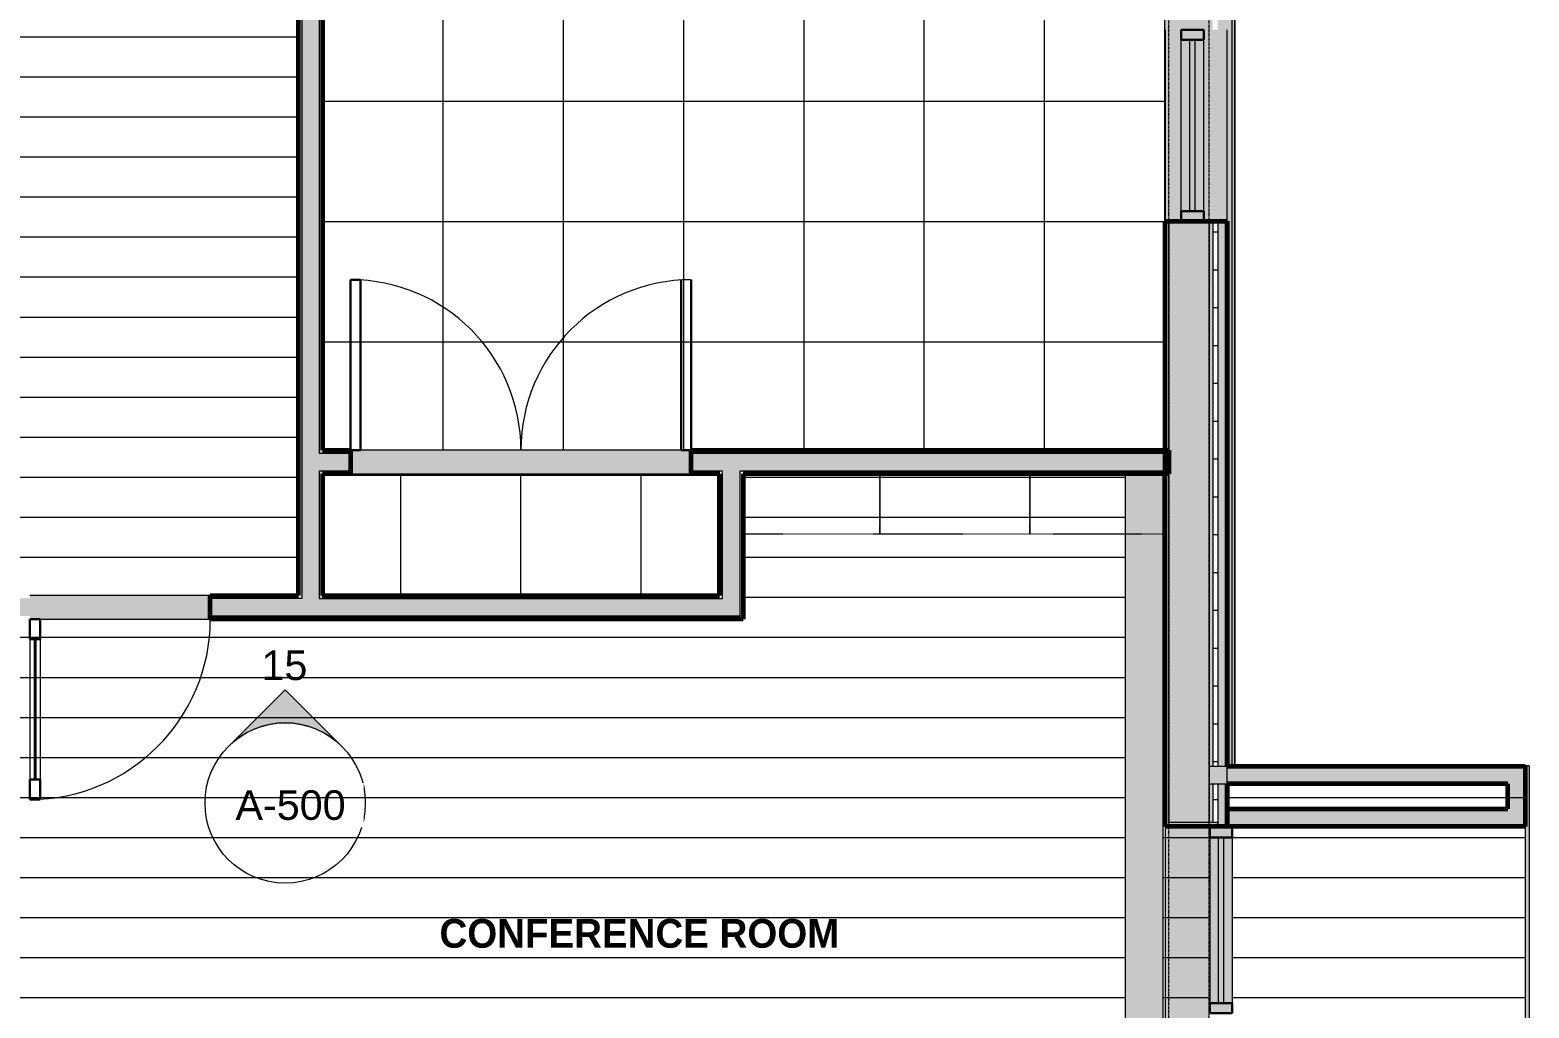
# Model space of a CAD drawing. Header units: inches. Extents: x 127 to 2210, y -1631 to -47.
# Drawn here: x 1806.9 to 2106.2, y -1454.2 to -1259 of the extents above; entities that cross this region are included whole.
import ezdxf

# ---------------------------------------------------------------- set-up
doc = ezdxf.new("R2010")
doc.units = ezdxf.units.IN
doc.header["$MEASUREMENT"] = 0
doc.linetypes.add('Grid Line 1_2_', pattern=[0.875, 0.5, -0.125, 0.125, -0.125])
doc.linetypes.add('Overhead', pattern=[0.15625, 0.09375, -0.0625])
for name, color, linetype, lineweight in [('A-AREA-IDEN', 2, 'Continuous', 9), ('A-CLNG', 13, 'Continuous', 18), ('A-CLNG-PATT', 13, 'Continuous', 18), ('A-DOOR', 31, 'Continuous', 18), ('A-DOOR-GLAZ', 31, 'Continuous', 40), ('A-GLAZ-CURT', 52, 'Continuous', 9), ('A-GLAZ-CWMG', 51, 'Continuous', 9), ('A-ROOF', 132, 'Continuous', 18), ('A-ROOF-OTLN', 132, 'Continuous', 9), ('A-ROOF-PATT', 132, 'Continuous', 18), ('A-WALL', 113, 'Continuous', 18), ('A-WALL-PATT', 111, 'Continuous', 60), ('G-ANNO-SYMB', 111, 'Continuous', 9), ('I-WALL', 2, 'Continuous', 18), ('L-SITE-WALL', 31, 'Continuous', 18), ('Q-CASE', 31, 'Continuous', 9), ('S-BEAM', 12, 'Continuous', 9), ('S-GRID', 1, 'Continuous', 9)]:
    doc.layers.add(name, color=color, linetype=linetype, lineweight=lineweight)
doc.styles.add('Arial', font='arial.ttf', dxfattribs={"height": 5.901198})
doc.styles.add('Century Gothic_B', font='GOTHICB.TTF', dxfattribs={"height": 5.744479})
pattern_1 = [(0, (0, 0), (20.48, 5.12), [0.845, -14.515, 0.845, -14.515, -81.92]), (0, (0, 0), (20.48, 5.12), [-30.72, 0.845, -29.875, 0.845, -14.515, -35.84]), (0, (0, 0), (20.48, 5.12), [-76.8, 0.845, -9.395, 0.845, -24.755]), (120, (7.68, 2.56), (-14.67405, 15.1762), [0.845, -14.515, 0.845, -14.515, -81.92]), (120, (7.68, 2.56), (-14.67405, 15.1762), [-30.72, 0.845, -29.875, 0.845, -14.515, -35.84]), (120, (7.68, 2.56), (-14.67405, 15.1762), [-76.8, 0.845, -9.395, 0.845, -24.755]), (240, (10.24, 12.8), (-5.80595, -20.2962), [0.845, -14.515, 0.845, -14.515, -81.92]), (240, (10.24, 12.8), (-5.80595, -20.2962), [-30.72, 0.845, -29.875, 0.845, -14.515, -35.84]), (240, (10.24, 12.8), (-5.80595, -20.2962), [-76.8, 0.845, -9.395, 0.845, -24.755])]

# ---------------------------------------------------------------- blocks, each defined once
blk = doc.blocks.new('System Panel - Exterior Glazing-430040-REFLECTED CEILING PLAN - OFFICE ANNEX')
at = {"layer": 'A-GLAZ-CURT', "transparency": 33554649}
blk.add_hatch(color=151, dxfattribs=at).paths.add_polyline_path([(16.53125, -0.25), (-16.53125, -0.25), (-16.53125, -1.25), (16.53125, -1.25)], flags=0)
at = {"layer": 'A-GLAZ-CURT', "color": 50, "lineweight": 18}
for p, q in [((-16.53125, -1.25), (-16.53125, -0.25)), ((-16.53125, -0.25), (16.53125, -0.25)), ((16.53125, -1.25), (-16.53125, -1.25)), ((16.53125, -0.25), (16.53125, -1.25))]:
    blk.add_line(p, q, dxfattribs=at)
at = {"layer": 'A-GLAZ-CURT', "color": 133}
for p, q in [((-16.53125, -0.25), (-16.53125, -1.25)), ((16.53125, -0.25), (16.53125, -1.25))]:
    blk.add_line(p, q, dxfattribs=at)
at = {"layer": 'A-GLAZ-CURT', "color": 143}
for p, q in [((-16.53125, -0.25), (16.53125, -0.25)), ((16.53125, -1.25), (-16.53125, -1.25))]:
    blk.add_line(p, q, dxfattribs=at)
blk = doc.blocks.new('Rectangular Mullion - Exterior 2_ x 4_5_-430049-REFLECTED CEILING PLAN - OFFICE ANNEX')
at = {"layer": 'A-GLAZ-CWMG'}
blk.add_hatch(color=170, dxfattribs=at).paths.add_polyline_path([(-2, -1.5), (0, -1.5), (0, 3), (-2, 3)], flags=0)
at = {"layer": 'A-GLAZ-CWMG', "color": 90, "lineweight": 30}
for p, q in [((-2, 3), (0, 3)), ((-2, -1.5), (-2, 3)), ((0, 3), (0, -1.5)), ((0, -1.5), (-2, -1.5))]:
    blk.add_line(p, q, dxfattribs=at)
blk = doc.blocks.new('Rectangular Mullion - Exterior 2_ x 4_5_-430030-REFLECTED CEILING PLAN - OFFICE ANNEX')
at = {"layer": 'A-GLAZ-CWMG'}
h = blk.add_hatch(color=170, dxfattribs=at)
h.paths.add_polyline_path([(2044.19, -1453.27), (2044.19, -1420.21), (2042.44, -1420.21), (2042.44, -1453.27)], flags=0)
h.paths.add_polyline_path([(2046.94, -1453.27), (2046.94, -1420.21), (2045.19, -1420.21), (2045.19, -1453.27)], flags=0)
blk.add_hatch(color=170, dxfattribs=at).paths.add_polyline_path([(2045.19, -1453.27), (2045.19, -1420.21), (2044.19, -1420.21), (2044.19, -1453.27)], flags=0)
at = {"layer": 'A-GLAZ-CWMG', "color": 143}
for p, q in [((2044.19, -1420.21), (2042.44, -1420.21)), ((2046.94, -1420.21), (2045.19, -1420.21))]:
    blk.add_line(p, q, dxfattribs=at)
at = {"layer": 'A-GLAZ-CWMG', "color": 7}
for p, q in [((2042.44, -1420.21), (2042.44, -1453.27)), ((2046.94, -1420.21), (2046.94, -1453.27))]:
    blk.add_line(p, q, dxfattribs=at)
at = {"layer": 'A-GLAZ-CWMG', "color": 133}
blk.add_line((2045.19, -1420.21), (2044.19, -1420.21), dxfattribs=at)
blk = doc.blocks.new('Rectangular Mullion - Exterior 2_ x 4_5_-430038-REFLECTED CEILING PLAN - OFFICE ANNEX')
at = {"layer": 'A-GLAZ-CWMG'}
blk.add_hatch(color=170, dxfattribs=at).paths.add_polyline_path([(1, -1.5), (-1, -1.5), (-1, 3), (1, 3)], flags=0)
at = {"layer": 'A-GLAZ-CWMG', "color": 90, "lineweight": 30}
for p, q in [((1, 3), (-1, 3)), ((-1, 3), (-1, -1.5)), ((1, -1.5), (1, 3)), ((-1, -1.5), (1, -1.5))]:
    blk.add_line(p, q, dxfattribs=at)
blk = doc.blocks.new('Rectangular Mullion - Exterior 2_ x 4_5_-607530-REFLECTED CEILING PLAN - OFFICE ANNEX')
at = {"layer": 'A-GLAZ-CWMG'}
blk.add_hatch(color=170, dxfattribs=at).paths.add_polyline_path([(0, 1.5), (0, -3), (-2, -3), (-2, 1.5)], flags=0)
at = {"layer": 'A-GLAZ-CWMG', "color": 90, "lineweight": 30}
for p, q in [((0, 1.5), (-2, 1.5)), ((-2, 1.5), (-2, -3)), ((0, -3), (0, 1.5)), ((-2, -3), (0, -3))]:
    blk.add_line(p, q, dxfattribs=at)
blk = doc.blocks.new('System Panel - Exterior Glazing-607532-REFLECTED CEILING PLAN - OFFICE ANNEX')
at = {"layer": 'A-GLAZ-CURT', "transparency": 33554649}
blk.add_hatch(color=151, dxfattribs=at).paths.add_polyline_path([(-17.09375, 0.25), (17.09375, 0.25), (17.09375, 1.25), (-17.09375, 1.25)], flags=0)
at = {"layer": 'A-GLAZ-CURT', "color": 50, "lineweight": 18}
for p, q in [((-17.09375, 0.25), (-17.09375, 1.25)), ((-17.09375, 1.25), (17.09375, 1.25)), ((17.09375, 0.25), (-17.09375, 0.25)), ((17.09375, 1.25), (17.09375, 0.25))]:
    blk.add_line(p, q, dxfattribs=at)
at = {"layer": 'A-GLAZ-CURT', "color": 133}
for p, q in [((-17.09375, 1.25), (-17.09375, 0.25)), ((17.09375, 1.25), (17.09375, 0.25))]:
    blk.add_line(p, q, dxfattribs=at)
at = {"layer": 'A-GLAZ-CURT', "color": 143}
for p, q in [((-17.09375, 1.25), (17.09375, 1.25)), ((17.09375, 0.25), (-17.09375, 0.25))]:
    blk.add_line(p, q, dxfattribs=at)
blk = doc.blocks.new('Rectangular Mullion - Exterior 2_ x 4_5_-607528-REFLECTED CEILING PLAN - OFFICE ANNEX')
at = {"layer": 'A-GLAZ-CWMG'}
blk.add_hatch(color=170, dxfattribs=at).paths.add_polyline_path([(1, 1.5), (1, -3), (-1, -3), (-1, 1.5)], flags=0)
at = {"layer": 'A-GLAZ-CWMG', "color": 90, "lineweight": 30}
for p, q in [((1, 1.5), (-1, 1.5)), ((-1, 1.5), (-1, -3)), ((1, -3), (1, 1.5)), ((-1, -3), (1, -3))]:
    blk.add_line(p, q, dxfattribs=at)
blk = doc.blocks.new('Rectangular Mullion - Exterior 2_ x 4_5_-435688-REFLECTED CEILING PLAN - OFFICE ANNEX')
at = {"layer": 'A-GLAZ-CWMG'}
h = blk.add_hatch(color=170, dxfattribs=at)
h.paths.add_polyline_path([(1559.02, -1523.71), (1573.06, -1523.71), (1573.06, -1521.96), (1538.87, -1521.96), (1538.87, -1523.71)], flags=0)
h.paths.add_polyline_path([(1559.02, -1520.96), (1573.06, -1520.96), (1573.06, -1519.21), (1538.87, -1519.21), (1538.87, -1520.96)], flags=0)
blk.add_hatch(color=170, dxfattribs=at).paths.add_polyline_path([(1559.02, -1521.96), (1573.06, -1521.96), (1573.06, -1520.96), (1538.87, -1520.96), (1538.87, -1521.96)], flags=0)
at = {"layer": 'A-GLAZ-CWMG', "color": 7}
for p, q in [((1538.87, -1519.21), (1573.06, -1519.21)), ((1538.87, -1523.71), (1573.06, -1523.71))]:
    blk.add_line(p, q, dxfattribs=at)
blk = doc.blocks.new('W-Wide Flange - W18X50-V20-REFLECTED CEILING PLAN - OFFICE ANNEX')
at = {"layer": 'S-BEAM'}
blk.add_hatch(color=71, dxfattribs=at).paths.add_polyline_path([(2031.09, -1506.37), (2033.06, -1506.37), (2033.06, -1347.59), (2025.56, -1347.59), (2025.56, -1506.37)], flags=0)
h = blk.add_hatch(color=71, dxfattribs=at)
h.paths.add_polyline_path([(2029.49, -1507.06), (2029.49, -1506.43), (2029.13, -1506.43), (2029.13, -1507.06), (2029.48, -1507.06)], flags=0)
h.paths.add_polyline_path([(2029.51, -1506.42), (2029.58, -1506.41), (2029.04, -1506.41)], flags=0)
h.paths.add_polyline_path([(2029.58, -1506.41), (2029.69, -1506.41), (2028.93, -1506.41)], flags=0)
h.paths.add_polyline_path([(2029.69, -1506.41), (2029.83, -1506.4), (2028.79, -1506.4)], flags=0)
at = {"layer": 'S-BEAM', "color": 7}
for p, q in [((2025.56, -1347.59), (2025.56, -1506.37)), ((2033.06, -1347.59), (2033.06, -1506.37)), ((2025.56, -1506.4), (2025.56, -1506.37)), ((2025.56, -1506.37), (2033.06, -1506.37)), ((2028.45, -1506.4), (2025.56, -1506.4)), ((2029.13, -1507.07), (2029.13, -1506.43)), ((2029.49, -1506.43), (2029.49, -1507.07)), ((2033.06, -1506.4), (2030.17, -1506.4)), ((2033.06, -1506.37), (2033.06, -1506.4))]:
    blk.add_line(p, q, dxfattribs=at)
for centre, start_param, end_param in [((2028.45, -1506.43), 0, 1.570796), ((2030.17, -1506.43), 1.570796, 3.141593)]:
    blk.add_ellipse(centre, major_axis=(0.68, 0), ratio=0.041631, start_param=start_param, end_param=end_param, dxfattribs=at)
blk = doc.blocks.new('Open Source Metal Building_Exterior_rvt-1-REFLECTED CEILING PLAN - OFFICE ANNEX')
at = {"layer": 'A-ROOF-OTLN', "lineweight": 5}
blk.add_hatch(color=10, dxfattribs=at).paths.add_polyline_path([(2106.19, -1624.19), (2106.19, -1405.9), (2105.44, -1405.9), (2105.44, -1623.44)], flags=0)
at = {"layer": 'A-ROOF-PATT', "lineweight": 9}
h = blk.add_hatch(dxfattribs=at)
h.set_pattern_fill('FP_33', style=0, pattern_type=2)
h.set_pattern_definition([(180, (-24239.079, 21231.977), (1e-15, 7.993), [])])
h.paths.add_polyline_path([(2105.44, -1624.02), (2105.44, -1405.9), (2045.94, -1405.9), (2045.94, -1405.96), (2042.31, -1405.96), (2042.31, -1409.46), (2045.94, -1409.46), (2045.95, -1418.21), (2046.94, -1418.21), (2046.94, -1527.65), (2045.44, -1527.65), (2045.44, -1528.21), (2046.94, -1528.21), (2046.94, -1530.21), (1709.69, -1530.21), (1709.69, -1528.09), (777.4, -1528.09), (777.4, -1529.45), (774.57, -1529.45), (774.57, -1529.32), (774.63, -1529.32), (774.63, -1529.38), (777.34, -1529.38), (777.34, -1529.25), (773.78, -1529.25), (773.78, -1529.45), (491.06, -1529.45), (491.06, -1529.25), (487.5, -1529.25), (487.5, -1529.38), (490.21, -1529.38), (490.21, -1529.32), (490.27, -1529.32), (490.27, -1529.45), (487.44, -1529.45), (487.44, -1528.09), (487.19, -1528.09), (487.19, -1530.21), (366.94, -1530.21), (366.94, -1453.21), (367.7, -1453.21), (367.7, -1450.38), (367.83, -1450.38), (367.83, -1450.44), (367.76, -1450.44), (367.76, -1453.15), (367.9, -1453.15), (367.9, -1449.59), (367.7, -1449.59), (367.7, -1128.83), (367.9, -1128.83), (367.9, -1125.33), (367.76, -1125.33), (367.76, -1127.98), (367.83, -1127.98), (367.83, -1128.04), (367.7, -1128.04), (367.7, -1019.33), (370.44, -1019.33), (370.44, -1015.83), (367.94, -1015.83), (367.94, -1004.85), (370.44, -1004.85), (370.44, -1001.35), (188.44, -1001.35), (188.44, -1624.02), (1949.7, -1624.02)], flags=0)
h.paths.add_polyline_path([(1754.36, -1525.71), (2042.44, -1525.71), (2042.44, -1418.21), (2033.56, -1418.21), (2033.56, -1347.59), (2033.06, -1347.59), (2033.06, -1506.4), (2025.56, -1506.37), (2025.56, -1347.59), (1949.31, -1347.59), (1949.31, -1376.59), (1804.69, -1376.59), (1804.69, -1506.4), (1803.12, -1506.4), (1803.12, -1507.61), (1805.94, -1507.61), (1805.94, -1508.16), (1801.8, -1508.16), (1801.31, -1508.37), (1801.11, -1508.86), (1801.11, -1516.34), (1801.31, -1516.82), (1801.8, -1517.03), (1805.94, -1517.03), (1805.94, -1517.59), (1795.94, -1517.59), (1795.94, -1517.03), (1800.08, -1517.03), (1800.56, -1516.82), (1800.77, -1516.34), (1800.77, -1508.86), (1800.56, -1508.37), (1800.08, -1508.16), (1795.94, -1508.16), (1795.94, -1507.61), (1798.62, -1507.61), (1798.62, -1506.4), (1797.19, -1506.37), (1797.19, -1456.21), (1709.69, -1456.21), (1709.69, -1525.71), (1746.75, -1525.71)], flags=0)
h.paths.add_polyline_path([(452.12, -1525.71), (487.19, -1525.71), (487.19, -1516.84), (637.54, -1516.82), (637.75, -1516.34), (637.75, -1508.86), (637.54, -1508.37), (637.05, -1508.16), (632.92, -1508.16), (632.92, -1507.61), (642.92, -1507.61), (642.92, -1508.16), (638.78, -1508.16), (638.29, -1508.37), (638.09, -1508.86), (638.09, -1516.34), (638.32, -1516.84), (895.02, -1516.82), (895.23, -1516.34), (895.23, -1508.86), (895.02, -1508.37), (894.53, -1508.16), (890.39, -1508.16), (890.39, -1507.61), (900.39, -1507.61), (900.39, -1508.16), (896.26, -1508.16), (895.77, -1508.37), (895.56, -1508.86), (895.56, -1516.34), (895.79, -1516.84), (1102.03, -1516.84), (1102.03, -1331.96), (1118.6, -1331.96), (1118.6, -1017.21), (1082.4, -1017.21), (1082.4, -1012.46), (1116.03, -1012.46), (1116.03, -975.09), (1101.28, -975.09), (1101.28, -945.09), (1116.03, -945.09), (1116.03, -933.09), (1101.28, -933.09), (1101.28, -922.59), (1090.78, -922.59), (1090.78, -907.84), (1069.4, -907.84), (1069.4, -922.59), (949.4, -922.59), (949.4, -907.84), (928.03, -907.84), (928.03, -922.59), (917.53, -922.59), (917.53, -933.09), (902.78, -933.09), (902.78, -945.09), (917.53, -945.09), (917.53, -975.09), (902.78, -975.09), (902.78, -1012.46), (934.4, -1012.46), (934.4, -1017.21), (899.14, -1017.21), (899.14, -1506.4), (891.64, -1506.37), (891.64, -1015.33), (890.39, -1015.33), (890.39, -1014.77), (891.64, -1014.77), (891.64, -1005.9), (890.39, -1005.9), (890.39, -1005.35), (891.64, -1005.35), (891.64, -962.77), (641.67, -962.77), (641.67, -1005.35), (642.92, -1005.35), (642.92, -1005.9), (641.67, -1005.9), (641.67, -1014.77), (642.92, -1014.77), (642.92, -1015.33), (641.67, -1015.33), (641.67, -1506.4), (634.17, -1506.37), (634.17, -1015.33), (632.92, -1015.33), (632.92, -1014.77), (634.17, -1014.77), (634.17, -1005.9), (632.92, -1005.9), (632.92, -1005.35), (634.17, -1005.35), (634.17, -962.77), (627.56, -962.77), (627.56, -1012.71), (481.44, -1012.71), (481.44, -1127.7), (387.19, -1127.7), (387.19, -1506.4), (379.69, -1506.37), (379.69, -1173.33), (379.19, -1173.33), (379.19, -1507.61), (388.44, -1507.61), (388.44, -1508.16), (384.3, -1508.16), (383.81, -1508.37), (383.61, -1508.86), (383.61, -1516.34), (383.81, -1516.82), (384.3, -1517.03), (388.44, -1517.03), (388.44, -1517.59), (379.19, -1517.59), (379.19, -1522.46), (371.44, -1522.46), (371.44, -1525.71), (451.12, -1525.71)], flags=0)
h.paths.add_polyline_path([(2024.31, -1517.59), (2024.31, -1517.03), (2028.45, -1517.03), (2028.94, -1516.82), (2029.14, -1516.34), (2029.14, -1508.86), (2028.94, -1508.37), (2028.45, -1508.16), (2024.31, -1508.16), (2024.31, -1507.61), (2034.31, -1507.61), (2034.31, -1508.16), (2030.17, -1508.16), (2029.68, -1508.37), (2029.48, -1508.86), (2029.48, -1516.34), (2029.68, -1516.82), (2030.17, -1517.03), (2034.31, -1517.03), (2034.31, -1517.59), (2028.45, -1517.59)], flags=0)
h.paths.add_polyline_path([(192.44, -1517.59), (192.44, -1517.03), (196.58, -1517.03), (197.06, -1516.82), (197.27, -1516.34), (197.27, -1508.86), (197.06, -1508.37), (196.58, -1508.16), (192.44, -1508.16), (192.44, -1507.61), (202.44, -1507.61), (202.44, -1508.16), (198.3, -1508.16), (197.81, -1508.37), (197.61, -1508.86), (197.61, -1516.34), (197.81, -1516.82), (198.3, -1517.03), (202.44, -1517.03), (202.44, -1517.59), (196.58, -1517.59)], flags=0)
h.paths.add_polyline_path([(382.58, -1517.03), (383.06, -1516.82), (383.27, -1516.34), (383.27, -1508.86), (383.06, -1508.37), (382.58, -1508.16), (379.19, -1508.16), (379.19, -1517.03)], flags=0)
h.paths.add_polyline_path([(1591.49, -1516.84), (1591.98, -1516.82), (1592.18, -1516.34), (1592.18, -1508.86), (1591.98, -1508.37), (1591.49, -1508.16), (1589.78, -1508.16), (1589.78, -1516.84)], flags=0)
h.paths.add_polyline_path([(1593.21, -1516.84), (1704.94, -1516.84), (1704.94, -1451.71), (1797.19, -1451.71), (1797.19, -1175.65), (1796.85, -1175.65), (1796.85, -1175.52), (1796.92, -1175.52), (1796.92, -1175.59), (1797.19, -1175.59), (1797.19, -1175.45), (1796.06, -1175.45), (1796.06, -1175.65), (1644.06, -1175.65), (1644.06, -1175.45), (1640.5, -1175.45), (1640.5, -1175.59), (1643.21, -1175.59), (1643.21, -1175.52), (1643.27, -1175.52), (1643.27, -1175.65), (1640.44, -1175.65), (1640.44, -1173.52), (1797.19, -1173.52), (1797.19, -1173.33), (1795.94, -1173.33), (1795.94, -1172.77), (1797.19, -1172.77), (1797.19, -1163.9), (1795.94, -1163.9), (1795.94, -1163.35), (1797.19, -1163.35), (1797.19, -800.04), (1596.1, -800.04), (1596.1, -1005.35), (1597.35, -1005.35), (1597.35, -1005.9), (1596.1, -1005.9), (1596.1, -1014.77), (1597.35, -1014.77), (1597.35, -1015.33), (1596.1, -1015.33), (1596.1, -1163.35), (1597.35, -1163.35), (1597.35, -1163.9), (1596.1, -1163.9), (1596.1, -1172.77), (1597.35, -1172.77), (1597.35, -1173.33), (1596.1, -1173.33), (1596.1, -1506.4), (1589.78, -1506.4), (1589.78, -1507.61), (1597.35, -1507.61), (1597.35, -1508.16), (1593.21, -1508.16), (1592.73, -1508.37), (1592.52, -1508.86), (1592.52, -1516.34), (1592.75, -1516.84)], flags=0)
h.paths.add_polyline_path([(2029.13, -1507.06), (2029.13, -1506.43), (2029.49, -1506.43), (2029.49, -1507.06)], flags=0)
h.paths.add_polyline_path([(1592.18, -1507.06), (1592.18, -1506.43), (1592.53, -1506.43), (1592.53, -1507.06)], flags=0)
h.paths.add_polyline_path([(895.22, -1507.06), (895.22, -1506.43), (895.57, -1506.43), (895.57, -1507.06)], flags=0)
h.paths.add_polyline_path([(637.74, -1507.06), (637.74, -1506.43), (638.09, -1506.43), (638.09, -1507.06)], flags=0)
h.paths.add_polyline_path([(383.26, -1507.06), (383.26, -1506.43), (383.61, -1506.43), (383.61, -1507.06)], flags=0)
h.paths.add_polyline_path([(197.61, -1507.06), (197.26, -1507.06), (197.26, -1506.43), (197.61, -1506.43)], flags=0)
h.paths.add_polyline_path([(201.19, -1506.4), (193.69, -1506.37), (193.69, -1173.33), (192.44, -1173.33), (192.44, -1172.77), (193.69, -1172.77), (193.69, -1163.9), (192.44, -1163.9), (192.44, -1163.35), (193.69, -1163.35), (193.69, -1015.83), (201.19, -1015.83), (201.19, -1163.35), (202.44, -1163.35), (202.44, -1163.9), (201.19, -1163.9), (201.19, -1172.77), (202.44, -1172.77), (202.44, -1173.33), (201.19, -1173.33), (201.19, -1506.37)], flags=0)
h.paths.add_polyline_path([(1804.69, -1371.84), (1860.56, -1371.84), (1860.56, -800.04), (1804.69, -800.04), (1804.69, -1163.35), (1805.94, -1163.35), (1805.94, -1163.9), (1804.69, -1163.9), (1804.69, -1172.77), (1805.94, -1172.77), (1805.94, -1173.33), (1804.69, -1173.33), (1804.69, -1364.55)], flags=0)
h.paths.add_polyline_path([(1180.32, -1331.96), (1181.03, -1331.96), (1181.03, -1017.21), (1126.1, -1017.21), (1126.1, -1331.96), (1180.28, -1331.96)], flags=0)
h.paths.add_polyline_path([(1643.81, -1173.88), (1643.81, -1173.81), (1644, -1173.81), (1644, -1173.59), (1640.5, -1173.59), (1640.5, -1173.88), (1643.7, -1173.88)], flags=0)
h.paths.add_polyline_path([(1796.42, -1173.88), (1797.19, -1173.88), (1797.19, -1173.59), (1796.13, -1173.59), (1796.13, -1173.81), (1796.31, -1173.81), (1796.31, -1173.88)], flags=0)
h.paths.add_polyline_path([(379.19, -1172.66), (379.41, -1172.57), (379.61, -1172.08), (379.61, -1164.6), (379.41, -1164.11), (379.19, -1164.02), (379.19, -1172.57)], flags=0)
h.paths.add_polyline_path([(379.19, -1163.35), (379.69, -1163.35), (379.69, -1127.7), (379.19, -1127.7), (379.19, -1157.12)], flags=0)
h.paths.add_polyline_path([(387.19, -1122.95), (476.69, -1122.95), (476.69, -1012.71), (387.19, -1012.71), (387.19, -1014.77), (388.44, -1014.77), (388.44, -1015.33), (387.19, -1015.33)], flags=0)
h.paths.add_polyline_path([(379.69, -1122.95), (379.69, -1015.33), (379.19, -1015.33), (379.19, -1122.95)], flags=0)
h.paths.add_polyline_path([(201.19, -1015.33), (192.44, -1015.33), (192.44, -1014.77), (196.58, -1014.77), (197.06, -1014.57), (197.27, -1014.08), (197.27, -1006.6), (197.06, -1006.11), (196.58, -1005.9), (192.44, -1005.9), (192.44, -1005.35), (202.44, -1005.35), (202.44, -1005.9), (198.3, -1005.9), (197.81, -1006.11), (197.61, -1006.6), (197.61, -1014.08), (197.81, -1014.57), (198.3, -1014.77), (202.44, -1014.77), (202.44, -1015.33)], flags=0)
h.paths.add_polyline_path([(379.69, -1014.77), (379.69, -1012.71), (379.19, -1012.71), (379.19, -1014.77)], flags=0)
h.paths.add_polyline_path([(614.87, -1007.96), (622.81, -1007.96), (622.81, -698.96), (387.19, -698.96), (387.19, -1005.35), (388.44, -1005.35), (388.44, -1005.9), (387.19, -1005.9), (387.19, -1007.96), (582.31, -1007.96)], flags=0)
h.paths.add_polyline_path([(379.69, -1007.96), (379.69, -1005.9), (379.19, -1005.9), (379.19, -1007.96)], flags=0)
h.paths.add_polyline_path([(379.19, -1005.35), (379.69, -1005.35), (379.69, -698.96), (379.19, -698.96), (379.19, -1004.08)], flags=0)
h.paths.add_polyline_path([(649.19, -958.02), (891.64, -958.02), (891.64, -698.96), (641.67, -698.96), (641.67, -958.02), (647.43, -958.02)], flags=0)
h.paths.add_polyline_path([(634.17, -958.02), (634.17, -698.96), (627.56, -698.96), (627.56, -958.02)], flags=0)
h.paths.add_polyline_path([(1100.88, -931.59), (1100.5, -931.59), (1100.5, -931.26), (1100.88, -931.26)], flags=0)
h.paths.add_polyline_path([(926.53, -923.37), (926.2, -923.37), (926.2, -922.98), (926.53, -922.98)], flags=0)
at = {"layer": 'A-WALL', "lineweight": 5}
for points in [[(2046.87, -1405.9), (2046.87, -1161.69), (2045.94, -1161.69), (2045.94, -1405.9)], [(2047.39, -1405.9), (2047.37, -1161.69), (2046.87, -1161.69), (2046.87, -1405.9), (2047.37, -1405.9)], [(2047.44, -1405.9), (2047.44, -1161.69), (2047.39, -1161.69), (2047.39, -1405.9)]]:
    blk.add_hatch(color=252, dxfattribs=at).paths.add_polyline_path(points, flags=0)
at = {"layer": 'A-WALL-PATT', "lineweight": 9}
h = blk.add_hatch(dxfattribs=at)
h.set_pattern_fill('FP_31', color=55, style=0, pattern_type=2)
h.set_pattern_definition([(161.57, (0.32, 0.32), (-2.56049618, -0.00053739), [0, -18.214, 2.022, 0]), (18.43, (-0.32, 0.32), (-2.56049618, 0.00053739), [0, -18.214, 2.022, 0]), (108.43, (0.32, 0.32), (1.2792209, -6.40087673), [6.07, -14.166]), (71.57, (-0.32, 0.32), (1.2792209, 6.40087673), [6.07, -14.166])])
h.paths.add_polyline_path([(2042.31, -1417.21), (2042.31, -1297.15), (2034.31, -1297.15), (2034.31, -1417.21)], flags=0)
h.paths.add_polyline_path([(2042.31, -1258.96), (2042.31, -1162.44), (2034.31, -1162.44), (2034.31, -1258.96)], flags=0)
h = blk.add_hatch(dxfattribs=at)
h.set_pattern_fill('FP_32', style=0, pattern_type=2)
h.set_pattern_definition([(0, (0, 0), (0, 7.554), []), (90, (0, 0), (-7.554, 5e-16), [])])
h.paths.add_polyline_path([(2043.06, -1417.21), (2044.06, -1417.21), (2044.06, -1409.46), (2043.06, -1409.46), (2043.06, -1416.41)], flags=0)
h.paths.add_polyline_path([(2043.06, -1405.96), (2044.06, -1405.96), (2044.06, -1297.15), (2043.06, -1297.15), (2043.06, -1390.48)], flags=0)
h.paths.add_polyline_path([(2044.06, -1258.96), (2044.06, -1162.44), (2043.06, -1162.44), (2043.06, -1258.96)], flags=0)
at = {"layer": 'I-WALL', "transparency": 33554649}
for points in [[(2079.93, -1409.46), (2101.94, -1409.46), (2101.94, -1405.96), (2042.31, -1405.96), (2042.31, -1409.46), (2047.37, -1409.46)], [(2101.94, -1414.46), (2105.44, -1414.46), (2105.44, -1405.96), (2101.94, -1405.96), (2101.94, -1409.46)], [(2105.44, -1417.96), (2105.44, -1414.46), (2045.94, -1414.46), (2045.94, -1417.96), (2079.93, -1417.96)]]:
    blk.add_hatch(color=50, dxfattribs=at).paths.add_polyline_path(points, flags=0)
at = {"layer": 'L-SITE-WALL'}
h = blk.add_hatch(color=256, dxfattribs=at)
h.paths.add_polyline_path([(2033.56, -1417.96), (2044.06, -1417.96), (2044.06, -1417.21), (2034.31, -1417.21), (2034.31, -1297.15), (2033.56, -1297.15), (2033.56, -1416.41)], flags=0)
h.paths.add_polyline_path([(2034.31, -1258.96), (2034.31, -1162.44), (2044.06, -1162.44), (2044.06, -1161.69), (2033.56, -1161.69), (2033.56, -1258.96)], flags=0)
at = {"layer": 'L-SITE-WALL', "lineweight": 5}
h = blk.add_hatch(color=21, dxfattribs=at)
h.paths.add_polyline_path([(2043.06, -1417.21), (2043.06, -1409.46), (2042.31, -1409.46), (2042.31, -1417.21)], flags=0)
h.paths.add_polyline_path([(2043.06, -1405.96), (2043.06, -1297.15), (2042.31, -1297.15), (2042.31, -1405.96)], flags=0)
h.paths.add_polyline_path([(2042.31, -1258.96), (2043.06, -1258.96), (2043.06, -1162.44), (2042.31, -1162.44), (2042.31, -1208.97)], flags=0)
h = blk.add_hatch(color=254, dxfattribs=at)
h.paths.add_polyline_path([(2045.56, -1417.96), (2045.56, -1409.46), (2044.06, -1409.46), (2044.06, -1417.96)], flags=0)
h.paths.add_polyline_path([(2045.56, -1405.96), (2045.56, -1297.15), (2044.06, -1297.15), (2044.06, -1405.96)], flags=0)
h.paths.add_polyline_path([(2045.56, -1258.96), (2045.56, -1161.69), (2044.06, -1161.69), (2044.06, -1258.96)], flags=0)
h = blk.add_hatch(color=252, dxfattribs=at)
h.paths.add_polyline_path([(2045.56, -1417.96), (2045.94, -1417.96), (2045.94, -1409.46), (2045.56, -1409.46), (2045.56, -1416.41)], flags=0)
h.paths.add_polyline_path([(2045.56, -1405.96), (2045.94, -1405.96), (2045.94, -1297.15), (2045.56, -1297.15), (2045.56, -1390.48)], flags=0)
h.paths.add_polyline_path([(2045.94, -1258.96), (2045.94, -1161.69), (2045.56, -1161.69), (2045.56, -1258.96)], flags=0)
h = blk.add_hatch(color=21, dxfattribs=at)
h.paths.add_polyline_path([(2033.56, -1297.15), (2036.75, -1297.15), (2036.75, -1258.96), (2033.56, -1258.96), (2033.56, -1286.76)], flags=0)
h.paths.add_polyline_path([(2043.06, -1297.15), (2045.94, -1297.15), (2045.94, -1258.96), (2041.25, -1258.96), (2041.25, -1297.15), (2042.31, -1297.15)], flags=0)
for points in [[(2045.94, -1418.21), (2045.94, -1417.96), (2033.56, -1417.96), (2033.56, -1418.21), (2042.44, -1418.21)], [(2034.31, -1512.84), (2042.44, -1512.84), (2042.44, -1418.21), (2033.56, -1418.21), (2033.56, -1507.61), (2034.31, -1507.61), (2034.31, -1508.16), (2033.56, -1508.16), (2033.56, -1512.84)]]:
    blk.add_hatch(color=21, dxfattribs=at).paths.add_polyline_path(points, flags=0)
at = {"layer": 'A-ROOF', "color": 50}
for p, q in [((2045.94, -1405.9), (2105.44, -1405.9)), ((2105.44, -1405.9), (2105.44, -1405.96)), ((2105.44, -1417.96), (2105.44, -1624.02))]:
    blk.add_line(p, q, dxfattribs=at)
at = {"layer": 'A-ROOF', "color": 9}
for p, q in [((2105.44, -1405.96), (2105.44, -1414.46)), ((2105.44, -1414.46), (2105.44, -1417.96))]:
    blk.add_line(p, q, dxfattribs=at)
at = {"layer": 'A-ROOF-OTLN', "color": 7}
for p, q in [((2106.19, -1405.9), (2105.44, -1405.9)), ((2105.44, -1405.9), (2105.44, -1405.96)), ((2106.19, -1405.9), (2106.19, -1624.19)), ((2105.44, -1417.96), (2105.44, -1623.44))]:
    blk.add_line(p, q, dxfattribs=at)
at = {"layer": 'A-ROOF-OTLN', "color": 71}
blk.add_line((2105.44, -1405.96), (2105.44, -1417.96), dxfattribs=at)
at = {"layer": 'A-WALL', "color": 50}
for p, q in [((2046.87, -1161.69), (2046.87, -1405.9)), ((2047.39, -1161.69), (2047.39, -1405.9)), ((2047.44, -1161.69), (2047.44, -1405.9)), ((2034.31, -1297.15), (2034.31, -1417.21)), ((2042.31, -1297.15), (2042.31, -1405.96)), ((2043.06, -1297.15), (2043.06, -1405.96)), ((2044.06, -1297.15), (2044.06, -1405.96)), ((2045.56, -1297.15), (2045.56, -1405.96)), ((2042.31, -1405.96), (2042.31, -1409.46)), ((2042.31, -1405.96), (2042.31, -1409.46)), ((2042.31, -1405.96), (2043.06, -1405.96)), ((2043.06, -1405.96), (2044.06, -1405.96)), ((2044.06, -1405.96), (2045.56, -1405.96)), ((2045.56, -1405.96), (2045.94, -1405.96)), ((2042.31, -1409.46), (2042.31, -1417.21)), ((2042.31, -1409.46), (2043.06, -1409.46)), ((2043.06, -1409.46), (2043.06, -1417.21)), ((2043.06, -1409.46), (2044.06, -1409.46)), ((2044.06, -1409.46), (2044.06, -1417.21)), ((2044.06, -1409.46), (2045.56, -1409.46)), ((2045.56, -1409.46), (2045.56, -1417.96)), ((2045.56, -1409.46), (2045.94, -1409.46)), ((2044.06, -1417.21), (2034.31, -1417.21)), ((2044.06, -1417.96), (2044.06, -1417.21)), ((2044.06, -1417.21), (2044.06, -1417.96))]:
    blk.add_line(p, q, dxfattribs=at)
at = {"layer": 'I-WALL', "color": 250, "lineweight": 60}
for p, q in [((2045.94, -1405.96), (2101.94, -1405.96)), ((2101.94, -1405.96), (2105.44, -1405.96)), ((2105.44, -1405.96), (2105.44, -1414.46)), ((2101.94, -1409.46), (2045.94, -1409.46)), ((2101.94, -1414.46), (2101.94, -1409.46)), ((2045.94, -1414.46), (2101.94, -1414.46)), ((2045.94, -1417.96), (2045.94, -1414.46)), ((2105.44, -1414.46), (2105.44, -1417.96)), ((2105.44, -1417.96), (2045.94, -1417.96))]:
    blk.add_line(p, q, dxfattribs=at)
at = {"layer": 'I-WALL', "color": 255}
for p, q in [((2045.94, -1409.46), (2045.94, -1405.96)), ((2045.94, -1417.96), (2045.94, -1414.46))]:
    blk.add_line(p, q, dxfattribs=at)
at = {"layer": 'I-WALL', "color": 9}
for p, q in [((2045.94, -1405.96), (2101.94, -1405.96)), ((2101.94, -1405.96), (2105.44, -1405.96)), ((2105.44, -1405.96), (2105.44, -1414.46)), ((2101.94, -1409.46), (2045.94, -1409.46)), ((2101.94, -1414.46), (2101.94, -1409.46)), ((2045.94, -1414.46), (2101.94, -1414.46)), ((2105.44, -1416.46), (2105.44, -1414.46)), ((2105.44, -1417.96), (2045.94, -1417.96)), ((2105.44, -1417.96), (2105.44, -1416.46))]:
    blk.add_line(p, q, dxfattribs=at)
at = {"layer": 'L-SITE-WALL', "color": 50}
for p, q in [((2033.56, -1258.96), (2033.56, -1297.15)), ((2045.94, -1297.15), (2045.94, -1258.96)), ((2033.56, -1417.96), (2033.56, -1418.21)), ((2033.56, -1418.21), (2033.56, -1507.61)), ((2042.44, -1418.21), (2033.56, -1418.21)), ((2045.94, -1418.21), (2045.94, -1417.96))]:
    blk.add_line(p, q, dxfattribs=at)
at = {"layer": 'L-SITE-WALL', "color": 250, "lineweight": 60}
for p, q in [((2033.56, -1417.96), (2033.56, -1297.15)), ((2033.56, -1297.15), (2045.94, -1297.15)), ((2045.94, -1297.15), (2045.94, -1405.96)), ((2045.94, -1409.46), (2045.94, -1417.96)), ((2034.31, -1417.96), (2033.56, -1417.96)), ((2044.06, -1417.96), (2034.31, -1417.96)), ((2045.94, -1417.96), (2044.06, -1417.96))]:
    blk.add_line(p, q, dxfattribs=at)
at = {"layer": 'S-GRID', "linetype": 'Grid Line 1_2_'}
for p, q in [((2034.31, -1631.19), (2034.31, -124.28)), ((2042.31, -1631.19), (2042.31, -124.28))]:
    blk.add_line(p, q, dxfattribs=at)
at = {"lineweight": 9, "extrusion": (0, 0, -1)}
for name, p, rotation in [('Rectangular Mullion - Exterior 2_ x 4_5_-607530-REFLECTED CEILING PLAN - OFFICE ANNEX', (-2039.75, -1258.96), 90.0000000000013), ('Rectangular Mullion - Exterior 2_ x 4_5_-607528-REFLECTED CEILING PLAN - OFFICE ANNEX', (-2039.75, -1296.15), 90.0000000000013), ('Rectangular Mullion - Exterior 2_ x 4_5_-430038-REFLECTED CEILING PLAN - OFFICE ANNEX', (-2045.44, -1454.27), 270)]:
    blk.add_blockref(name, p, dxfattribs=dict(at, rotation=rotation))
at = {"lineweight": 9}
for name, p, rotation in [('Rectangular Mullion - Exterior 2_ x 4_5_-435688-REFLECTED CEILING PLAN - OFFICE ANNEX', (517.54, -2834.02), 89.99999999999892), ('System Panel - Exterior Glazing-607532-REFLECTED CEILING PLAN - OFFICE ANNEX', (2039.75, -1278.05), 89.99999999999874), ('Rectangular Mullion - Exterior 2_ x 4_5_-430049-REFLECTED CEILING PLAN - OFFICE ANNEX', (2045.44, -1418.21), 89.99999999999997), ('System Panel - Exterior Glazing-430040-REFLECTED CEILING PLAN - OFFICE ANNEX', (2045.44, -1436.74), 270)]:
    blk.add_blockref(name, p, dxfattribs=dict(at, rotation=rotation))
for name in ['W-Wide Flange - W18X50-V20-REFLECTED CEILING PLAN - OFFICE ANNEX', 'Rectangular Mullion - Exterior 2_ x 4_5_-430030-REFLECTED CEILING PLAN - OFFICE ANNEX']:
    blk.add_blockref(name, (0, 0), dxfattribs=at)
blk = doc.blocks.new('Single-Glass 1 - 36_ x 84_-564710-REFLECTED CEILING PLAN - OFFICE ANNEX')
at = {"layer": 'A-DOOR', "lineweight": 30}
for p, q in [((16, 34.375), (16, 38.375)), ((18, 38.375), (16, 38.375)), ((18, 34.375), (18, 38.375)), ((16, 34.375), (18, 34.375)), ((16, 6.375), (18, 6.375)), ((16, 2.375), (16, 6.375)), ((18, 2.375), (18, 6.375)), ((18, 2.375), (16, 2.375))]:
    blk.add_line(p, q, dxfattribs=at)
at = {"layer": 'A-DOOR', "lineweight": 9}
for p, q in [((16, 6.375), (16, 34.375)), ((18, 6.375), (18, 34.375))]:
    blk.add_line(p, q, dxfattribs=at)
blk.add_arc((18, 2.375), 36, 90, 180, dxfattribs=at)
at = {"layer": 'A-DOOR-GLAZ'}
blk.add_line((17, 34.375), (17, 6.375), dxfattribs=at)
blk = doc.blocks.new('Double-Flush - 68_ x 84_-701889-REFLECTED CEILING PLAN - OFFICE ANNEX')
at = {"layer": 'A-DOOR', "lineweight": 30}
for p, q in [((-34, 36.38), (-32, 36.38)), ((-34, 2.38), (-34, 36.38)), ((-32, 2.38), (-32, 36.38)), ((32, 2.38), (32, 36.32)), ((34, 2.38), (34, 36.38)), ((-34, 2.38), (-32, 2.38)), ((34, 2.38), (32, 2.38))]:
    blk.add_line(p, q, dxfattribs=at)
at = {"layer": 'A-DOOR', "lineweight": 9}
for centre, start, end in [((-34, 2.38), 0, 90), ((34, 2.38), 90, 180)]:
    blk.add_arc(centre, 34, start, end, dxfattribs=at)
blk = doc.blocks.new('Upper Cabinet-Double Door-Wall - 27_-616349-REFLECTED CEILING PLAN - OFFICE ANNEX')
at = {"layer": 'Q-CASE', "linetype": 'Overhead'}
for p, q in [((-12.33, 2.37), (-12.33, 14.38)), ((-12.33, 14.38), (14.67, 14.38)), ((14.67, 14.38), (14.67, 2.37)), ((14.67, 2.37), (-12.33, 2.37))]:
    blk.add_line(p, q, dxfattribs=at)
blk = doc.blocks.new('Upper Cabinet-Double Door-Wall - 30_-616434-REFLECTED CEILING PLAN - OFFICE ANNEX')
at = {"layer": 'Q-CASE', "linetype": 'Overhead'}
for p, q in [((-13.83, 2.37), (-13.83, 14.38)), ((-13.83, 14.38), (16.17, 14.38)), ((16.17, 14.38), (16.17, 2.37)), ((16.17, 2.37), (-13.83, 2.37))]:
    blk.add_line(p, q, dxfattribs=at)
blk = doc.blocks.new('Elevation - Filled Arrow-152140-REFLECTED CEILING PLAN - OFFICE ANNEX')
at = {"layer": 'G-ANNO-SYMB'}
blk.add_circle((0, 0), 0.25, dxfattribs=at)
blk = doc.blocks.new('Elevation - Filled Arrow-151867-REFLECTED CEILING PLAN - OFFICE ANNEX')
at = {"layer": 'G-ANNO-SYMB'}
h = blk.add_hatch(color=256, dxfattribs=at)
edge = h.paths.add_edge_path(flags=0)
edge.add_line((0, 0.3536), (0.1768, 0.1768))
edge.add_arc((0, 0), 0.25, 45, 135)
edge.add_line((-0.1768, 0.1768), (0, 0.3536))
for p, q in [((0, 0.3536), (-0.1768, 0.1768)), ((0, 0.3536), (-0.1768, 0.1768)), ((0.1768, 0.1768), (0, 0.3536)), ((0.1768, 0.1768), (0, 0.3536))]:
    blk.add_line(p, q, dxfattribs=at)
blk.add_arc((0, 0), 0.25, 45, 135, dxfattribs=at)

msp = doc.modelspace()

# ---------------------------------------------------------------- hatches: boundary and pattern name
at = {"layer": 'A-CLNG-PATT'}
h = msp.add_hatch(dxfattribs=at)
h.set_pattern_fill('FP_2', color=256, style=0, pattern_type=2)
h.set_pattern_definition([(90, (1961.437, -1225.21), (24, -1e-15), []), (0, (1961.437, -1225.21), (0, -24), [])])
h.paths.add_polyline_path([(2033.56, -1342.84), (2033.56, -1173.33), (2024.31, -1173.33), (2024.31, -1172.77), (2028.45, -1172.77), (2028.94, -1172.57), (2029.14, -1172.08), (2029.14, -1164.6), (2028.94, -1164.11), (2028.45, -1163.9), (2024.31, -1163.9), (2024.31, -1163.35), (2033.56, -1163.35), (2033.56, -1107.59), (1865.31, -1107.59), (1865.31, -1342.84), (2031.09, -1342.84)], flags=0)
h.paths.add_polyline_path([(2033.56, -1172.77), (2033.56, -1163.9), (2030.17, -1163.9), (2029.68, -1164.11), (2029.48, -1164.6), (2029.48, -1172.08), (2029.68, -1172.57), (2030.17, -1172.77), (2031.09, -1172.77)], flags=0)
h = msp.add_hatch(dxfattribs=at)
h.set_pattern_fill('FP_28', color=256, style=0, pattern_type=2)
h.set_pattern_definition([(0, (1904.937, -1371.836), (0, -24), []), (270, (1904.937, -1371.836), (-24, -1e-15), [])])
h.paths.add_polyline_path([(1944.56, -1371.84), (1944.56, -1347.59), (1865.31, -1347.59), (1865.31, -1371.84)], flags=0)
at = {"layer": 'A-WALL-PATT', "lineweight": 9}
h = msp.add_hatch(dxfattribs=at)
h.set_pattern_fill('FP_1', color=256, style=0, pattern_type=2)
h.set_pattern_definition(pattern_1)
h.paths.add_polyline_path([(1860.56, -1371.84), (1861.19, -1371.84), (1861.19, -1148.21), (1860.56, -1148.21), (1860.56, -1364.55)], flags=0)
h.paths.add_polyline_path([(1861.19, -1112.21), (1861.19, -1102.84), (1860.56, -1102.84), (1860.56, -1112.21)], flags=0)
h.paths.add_polyline_path([(1861.19, -939.59), (1861.19, -929.21), (1860.56, -929.21), (1860.56, -939.59)], flags=0)
h.paths.add_polyline_path([(1860.56, -893.21), (1861.19, -893.21), (1861.19, -800.04), (1860.56, -800.04), (1860.56, -845.97)], flags=0)
h = msp.add_hatch(dxfattribs=at)
h.set_pattern_fill('FP_1', color=256, style=0, pattern_type=2)
h.set_pattern_definition(pattern_1)
h.paths.add_polyline_path([(1865.31, -1372.46), (1865.31, -1346.96), (1864.69, -1346.96), (1864.69, -1372.46)], flags=0)
h.paths.add_polyline_path([(1864.69, -1343.46), (1865.31, -1343.46), (1865.31, -1148.21), (1864.69, -1148.21), (1864.69, -1157.12)], flags=0)
h.paths.add_polyline_path([(1865.31, -1112.21), (1865.31, -1106.96), (1864.69, -1106.96), (1864.69, -1112.21)], flags=0)
h.paths.add_polyline_path([(1865.31, -939.59), (1865.31, -938.96), (1864.69, -938.96), (1864.69, -939.59)], flags=0)
h.paths.add_polyline_path([(1865.31, -935.46), (1865.31, -929.21), (1864.69, -929.21), (1864.69, -935.46)], flags=0)
h.paths.add_polyline_path([(1864.69, -893.21), (1865.31, -893.21), (1865.31, -799.41), (1864.69, -799.41), (1864.69, -845.97)], flags=0)
h = msp.add_hatch(dxfattribs=at)
h.set_pattern_fill('FP_1', color=256, style=0, pattern_type=2)
h.set_pattern_definition(pattern_1)
h.paths.add_polyline_path([(2031.09, -1343.46), (2034.31, -1343.46), (2034.31, -1342.84), (1938.94, -1342.84), (1938.94, -1343.46), (2014.82, -1343.46)], flags=0)
h.paths.add_polyline_path([(1870.94, -1343.46), (1870.94, -1342.84), (1865.31, -1342.84), (1865.31, -1343.46)], flags=0)
h = msp.add_hatch(dxfattribs=at)
h.set_pattern_fill('FP_1', color=256, style=0, pattern_type=2)
h.set_pattern_definition(pattern_1)
h.paths.add_polyline_path([(2014.82, -1347.59), (2034.31, -1347.59), (2034.31, -1346.96), (1948.69, -1346.96), (1948.69, -1347.59), (1949.7, -1347.59)], flags=0)
h.paths.add_polyline_path([(1944.56, -1347.59), (1944.56, -1346.96), (1938.94, -1346.96), (1938.94, -1347.59)], flags=0)
h.paths.add_polyline_path([(1870.94, -1347.59), (1870.94, -1346.96), (1865.31, -1346.96), (1865.31, -1347.59)], flags=0)
h = msp.add_hatch(dxfattribs=at)
h.set_pattern_fill('FP_1', color=256, style=0, pattern_type=2)
h.set_pattern_definition(pattern_1)
h.paths.add_polyline_path([(1944.56, -1372.46), (1944.56, -1371.84), (1865.31, -1371.84), (1865.31, -1372.46)], flags=0)
h.paths.add_polyline_path([(1798.62, -1372.46), (1806.94, -1372.46), (1806.94, -1371.84), (1798.62, -1371.84)], flags=0)
h.paths.add_polyline_path([(1861.19, -1372.46), (1861.19, -1371.84), (1842.94, -1371.84), (1842.94, -1372.46)], flags=0)
h = msp.add_hatch(dxfattribs=at)
h.set_pattern_fill('FP_1', color=256, style=0, pattern_type=2)
h.set_pattern_definition(pattern_1)
h.paths.add_polyline_path([(1944.56, -1376.59), (1948.69, -1376.59), (1948.69, -1375.96), (1842.94, -1375.96), (1842.94, -1376.59)], flags=0)
h.paths.add_polyline_path([(1798.62, -1376.59), (1806.94, -1376.59), (1806.94, -1375.96), (1798.62, -1375.96)], flags=0)
at = {"layer": 'I-WALL', "lineweight": 5}
h = msp.add_hatch(color=256, dxfattribs=at)
h.paths.add_polyline_path([(1864.69, -1372.46), (1864.69, -1148.21), (1861.19, -1148.21), (1861.19, -1372.46)], flags=0)
h.paths.add_polyline_path([(1864.69, -1112.21), (1864.69, -1103.46), (1861.19, -1103.46), (1861.19, -1112.21)], flags=0)
h.paths.add_polyline_path([(1864.69, -939.59), (1864.69, -929.21), (1861.19, -929.21), (1861.19, -939.59)], flags=0)
h.paths.add_polyline_path([(1864.69, -893.21), (1864.69, -799.41), (1861.19, -799.41), (1861.19, -893.21)], flags=0)
h = msp.add_hatch(color=256, dxfattribs=at)
h.paths.add_polyline_path([(2014.82, -1346.96), (2034.31, -1346.96), (2034.31, -1343.46), (1938.94, -1343.46), (1938.94, -1346.96), (1949.7, -1346.96)], flags=0)
h.paths.add_polyline_path([(1870.94, -1346.96), (1870.94, -1343.46), (1864.69, -1343.46), (1864.69, -1346.96), (1865.31, -1346.96)], flags=0)
for points in [[(1938.94, -1347.59), (1938.94, -1342.84), (1870.94, -1342.84), (1870.94, -1347.59), (1871.94, -1347.59)], [(1945.19, -1375.96), (1948.69, -1375.96), (1948.69, -1346.96), (1945.19, -1346.96), (1945.19, -1372.46)], [(1839.68, -1376.59), (1842.94, -1376.59), (1842.94, -1371.84), (1806.94, -1371.84), (1806.94, -1376.59), (1839.05, -1376.59)]]:
    msp.add_hatch(color=256, dxfattribs=at).paths.add_polyline_path(points, flags=0)
h = msp.add_hatch(color=256, dxfattribs=at)
h.paths.add_polyline_path([(1945.19, -1375.96), (1945.19, -1372.46), (1842.94, -1372.46), (1842.94, -1375.96), (1944.56, -1375.96)], flags=0)
h.paths.add_polyline_path([(1806.94, -1375.96), (1806.94, -1372.46), (1798.62, -1372.46), (1798.62, -1375.96)], flags=0)

# ---------------------------------------------------------------- linework, layer by layer
at = {"layer": 'A-CLNG'}
msp.add_line((2033.56, -1258.96), (2033.56, -1297.15), dxfattribs=at)
at = {"layer": 'A-WALL'}
for p, q in [((1861.19, -1148.21), (1861.19, -1372.46)), ((1864.69, -1148.21), (1864.69, -1343.46)), ((1864.69, -1343.46), (1870.94, -1343.46)), ((1938.94, -1343.46), (2034.31, -1343.46)), ((1864.69, -1346.96), (1864.69, -1372.46)), ((1864.69, -1346.96), (1870.94, -1346.96)), ((1938.94, -1346.96), (1945.19, -1346.96)), ((1944.56, -1347.59), (1944.56, -1346.96)), ((1945.19, -1372.46), (1945.19, -1346.96)), ((1948.69, -1375.96), (1948.69, -1346.96)), ((1948.69, -1346.96), (2034.31, -1346.96)), ((1861.19, -1372.46), (1842.94, -1372.46)), ((1864.69, -1372.46), (1945.19, -1372.46)), ((1865.31, -1371.84), (1865.31, -1372.46)), ((1948.69, -1375.96), (1842.94, -1375.96))]:
    msp.add_line(p, q, dxfattribs=at)
at = {"layer": 'I-WALL', "lineweight": 60}
for p, q in [((1860.56, -1371.84), (1860.56, -1148.21)), ((1865.31, -1148.21), (1865.31, -1342.84)), ((1865.31, -1342.84), (1870.94, -1342.84)), ((1870.94, -1342.84), (1870.94, -1347.59)), ((1938.94, -1347.59), (1938.94, -1342.84)), ((1938.94, -1342.84), (2034.31, -1342.84)), ((2034.31, -1342.84), (2034.31, -1347.59)), ((1865.31, -1347.59), (1865.31, -1371.84)), ((1870.94, -1347.59), (1865.31, -1347.59)), ((1944.56, -1347.59), (1938.94, -1347.59)), ((1944.56, -1371.84), (1944.56, -1347.59)), ((1949.31, -1347.59), (1949.31, -1376.59)), ((2034.31, -1347.59), (1949.31, -1347.59)), ((1842.94, -1371.84), (1860.56, -1371.84)), ((1842.94, -1376.59), (1842.94, -1371.84)), ((1865.31, -1371.84), (1944.56, -1371.84)), ((1949.31, -1376.59), (1842.94, -1376.59))]:
    msp.add_line(p, q, dxfattribs=at)
at = {"layer": 'I-WALL'}
for p, q in [((1938.94, -1342.84), (1870.94, -1342.84)), ((1870.94, -1347.59), (1938.94, -1347.59)), ((1842.94, -1371.84), (1806.94, -1371.84)), ((1806.94, -1376.59), (1842.94, -1376.59))]:
    msp.add_line(p, q, dxfattribs=at)

# ---------------------------------------------------------------- block references
at = {"layer": 'A-DOOR'}
msp.add_blockref('Double-Flush - 68_ x 84_-701889-REFLECTED CEILING PLAN - OFFICE ANNEX', (1904.94, -1345.21), dxfattribs=at)
at = {"layer": 'A-DOOR', "rotation": 180}
msp.add_blockref('Single-Glass 1 - 36_ x 84_-564710-REFLECTED CEILING PLAN - OFFICE ANNEX', (1824.94, -1374.21), dxfattribs=at)
at = {"layer": 'G-ANNO-SYMB', "xscale": 63.99999999999997, "yscale": 63.99999999999997, "zscale": 63.99999999999997}
for name in ['Elevation - Filled Arrow-151867-REFLECTED CEILING PLAN - OFFICE ANNEX', 'Elevation - Filled Arrow-152140-REFLECTED CEILING PLAN - OFFICE ANNEX']:
    msp.add_blockref(name, (1857.88, -1413.3), dxfattribs=at)
at = {"layer": 'Q-CASE', "rotation": 180}
for name, p in [('Upper Cabinet-Double Door-Wall - 27_-616349-REFLECTED CEILING PLAN - OFFICE ANNEX', (1964.23, -1345.21)), ('Upper Cabinet-Double Door-Wall - 30_-616434-REFLECTED CEILING PLAN - OFFICE ANNEX', (1992.73, -1345.21)), ('Upper Cabinet-Double Door-Wall - 27_-616349-REFLECTED CEILING PLAN - OFFICE ANNEX', (2021.23, -1345.21))]:
    msp.add_blockref(name, p, dxfattribs=at)

# ---------------------------------------------------------------- texts
at = {"layer": 'A-AREA-IDEN', "insert": (1928.59, -1436.45), "char_height": 5.7445, "width": 95.184, "attachment_point": 2, "line_spacing_factor": 0.984796, "style": 'Century Gothic_B'}
msp.add_mtext('CONFERENCE ROOM', dxfattribs=at)

# ---------------------------------------------------------------- next in the draw order: texts
at = {"layer": 'G-ANNO-SYMB', "char_height": 5.901, "attachment_point": 2, "line_spacing_factor": 0.938532, "style": 'Arial', "bg_fill": 3, "box_fill_scale": 1.25, "bg_fill_color": 0, "bg_fill_transparency": 0}
for s, insert, width in [('15', (1857.73, -1382.84), 10.944), ('A-500', (1858.95, -1410.76), 26.208)]:
    msp.add_mtext(s, dxfattribs=dict(at, insert=insert, width=width))

# ---------------------------------------------------------------- next in the draw order: block references
at = {"lineweight": 5}
msp.add_blockref('Open Source Metal Building_Exterior_rvt-1-REFLECTED CEILING PLAN - OFFICE ANNEX', (0, 0), dxfattribs=at)

doc.saveas('drawing.dxf')
